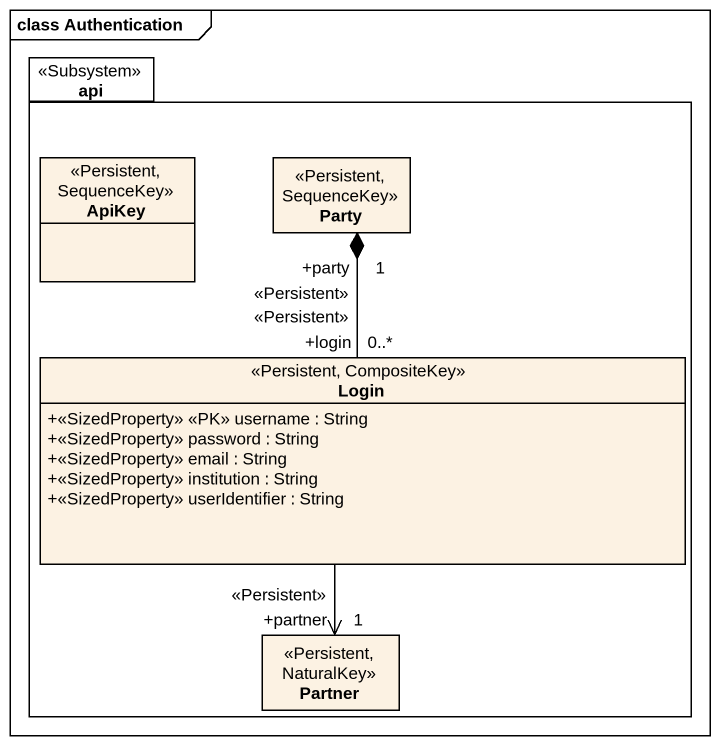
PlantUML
@startuml
mainframe class Authentication
hide circle
hide empty members
skinparam classAttributeIconSize 0
package api <<Subsystem>> {
  class ApiKey <<Persistent, SequenceKey>>
  class Party <<Persistent, SequenceKey>>
  class Login <<Persistent, CompositeKey>> {
    +<<SizedProperty>> <<PK>> username : String
    +<<SizedProperty>> password : String
    +<<SizedProperty>> email : String
    +<<SizedProperty>> institution : String
    +<<SizedProperty>> userIdentifier : String
  }
  class Partner <<Persistent, NaturalKey>>
}
Party "1\n<<Persistent>>\n+party" *-- "0..*\n<<Persistent>>\n+login" Login
Login --> "<<Persistent>>\n1\n+partner" Partner
@enduml
